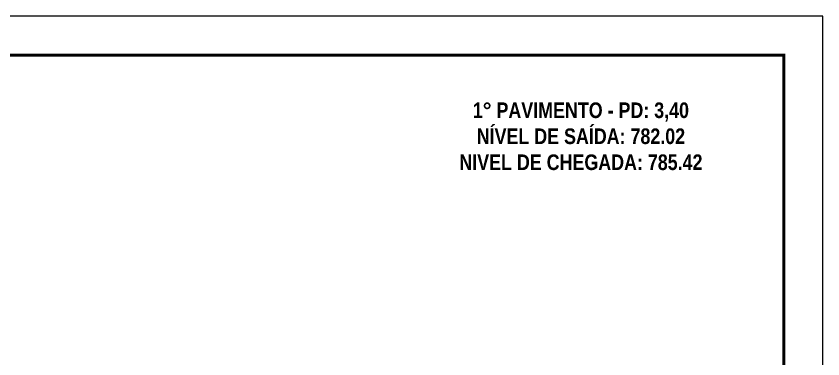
# Model space of a CAD drawing. Header units: millimetres. Extents: x 169816 to 178745, y 96537 to 113647.
# Drawn here: x 173657 to 174485, y 105275 to 105627 of the extents above; entities that cross this region are included whole.
import ezdxf

# ---------------------------------------------------------------- set-up
doc = ezdxf.new("R2010")
doc.units = ezdxf.units.MM
doc.linetypes.add('DASHED', pattern=[0.75, 0.5, -0.25])
doc.layers.add('Folhas', color=255, linetype='Continuous', lineweight=9)
doc.layers.add('SARRAFO DE PRESSAO', color=251, linetype='DASHED', lineweight=9)
doc.layers.add('NOMENCLATURA', color=7, linetype='Continuous')
doc.styles.add('ROMANC', font='techb___.ttf', dxfattribs={"height": 2.5})

# ---------------------------------------------------------------- blocks, each defined once
blk = doc.blocks.new('9999999999')
at = {"layer": 'Folhas'}
blk.add_lwpolyline([(98138.98, 34190.21), (99623.98, 34190.21), (99623.98, 35240.21), (98138.98, 35240.21)], close=True, dxfattribs=at)
at = {"layer": 'Folhas', "color": 30, "const_width": 3}
blk.add_lwpolyline([(98213.98, 34230.21), (99583.98, 34230.21), (99583.98, 35200.21), (98213.98, 35200.21)], close=True, dxfattribs=at)

msp = doc.modelspace()

# ---------------------------------------------------------------- block references
at = {"layer": 'SARRAFO DE PRESSAO', "color": 6, "linetype": 'ByBlock'}
msp.add_blockref('9999999999', (74860.54, 70386.87), dxfattribs=at)

# ---------------------------------------------------------------- texts
at = {"layer": 'NOMENCLATURA', "color": 2, "insert": (174236.26, 105565.22), "char_height": 16, "attachment_point": 2, "style": 'ROMANC'}
msp.add_mtext_dynamic_manual_height_columns('\\P1° PAVIMENTO - PD: 3,40\\PNÍVEL DE SAÍDA: 782.02\\PNIVEL DE CHEGADA: 785.42', width=328.3607, gutter_width=1, heights=[0], dxfattribs=at)

doc.saveas('drawing.dxf')
